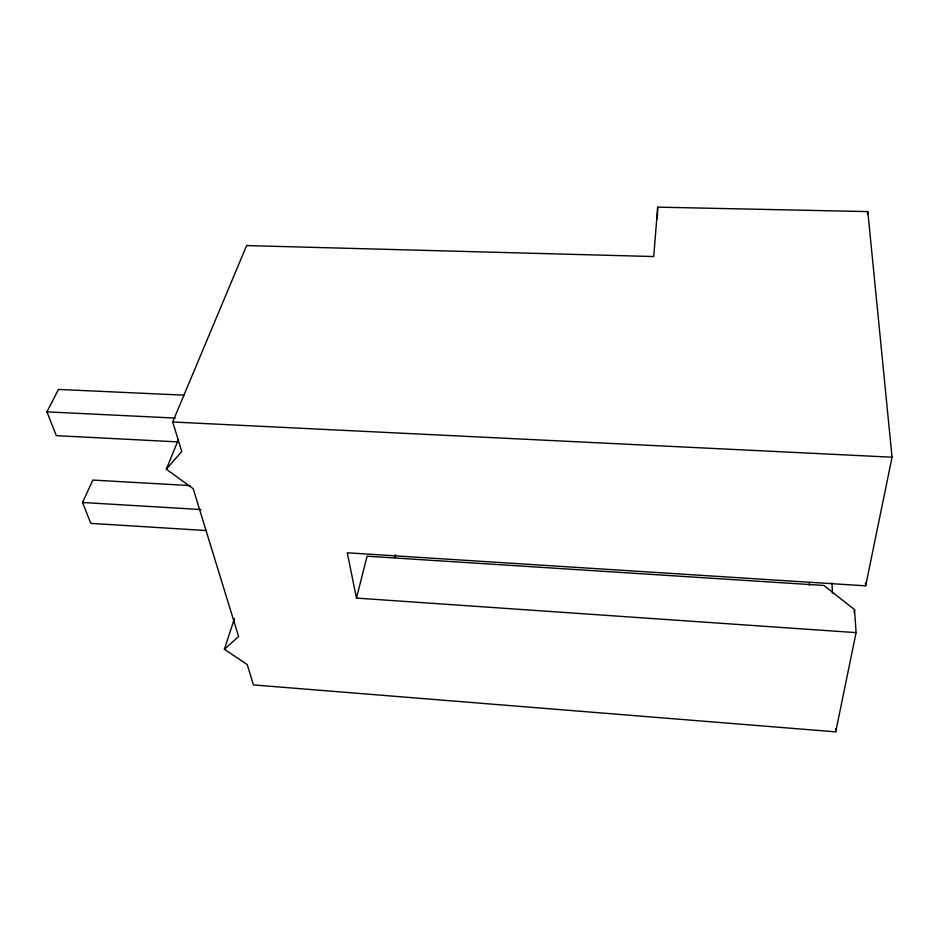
<?xml version="1.0" encoding="UTF-8"?>
<svg xmlns="http://www.w3.org/2000/svg" width="939" height="939" viewBox="0 0 939 939"><rect width="100%" height="100%" fill="white"/><g stroke="black" fill="none" stroke-linecap="round" stroke-linejoin="round"><path stroke-width="1.41" d="M657.347 218.834L657.699 207.143L867.812 211.604L892.05 457.211L865.676 585.83L347.277 552.789L356.456 598.084L856.075 632.628L835.722 731.857L253.471 684.918L247.215 664.53L224.374 649.272L234.421 618.625M657.699 207.143L653.708 256.547L246.617 245.572L172.694 421.987L181.779 451.542L166.309 469.195L193.188 488.679L238.612 636.536L224.374 649.272M867.354 214.479L867.812 211.604M854.009 612.498L854.572 609.646L823.82 585.443L367.09 556.205L356.456 598.084M394.99 557.578L395.659 554.738M166.309 469.195L178.457 439.546M206.451 530.558L90.79 523.375L82.573 502.494L92.832 480.075L190.159 485.592M177.283 441.87L56.305 435.649L46.95 411.857L58.476 389.427L183.903 395.155M46.95 411.857L175.229 418.078M172.694 421.987L892.05 457.211M82.573 502.494L200.946 509.537M865.453 582.931L865.676 585.83M854.572 609.646L856.075 632.628M831.966 582.873L832.494 593.108M835.581 728.946L835.722 731.857M809.395 582.415L809.5 585.337"/></g></svg>
